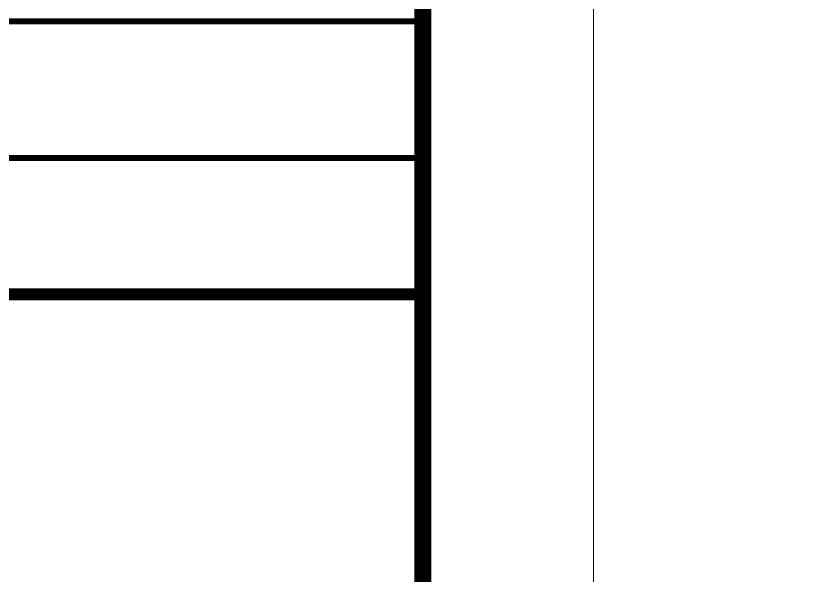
# Model space of a CAD drawing. Extents: x 3774419 to 4775970, y -926964 to 2266.
# Drawn here: x 4688481 to 4693095, y -683100 to -679820 of the extents above; entities that cross this region are included whole.
import ezdxf

# ---------------------------------------------------------------- set-up
doc = ezdxf.new("R2010")
doc.units = 0
doc.header["$LTSCALE"] = 1000
doc.header["$MEASUREMENT"] = 0
doc.layers.add('!!电气', color=1, linetype='CONTINUOUS')
doc.layers.add('图框', color=147, linetype='CONTINUOUS', lineweight=20)

# ---------------------------------------------------------------- blocks, each defined once
blk = doc.blocks.new('A$C1BA23030')
at = {"layer": '图框'}
for points, const_width in [([(0, 8400.3), (7000, 8400.3)], 35), ([(0, 7600.3), (7000, 7600.3)], 35), ([(0, 6800.3), (7000, 6800.3)], 70)]:
    blk.add_lwpolyline(points, dxfattribs=dict(at, const_width=const_width))

msp = doc.modelspace()

# ---------------------------------------------------------------- linework, layer by layer
at = {"layer": '图框'}
for points in [[(4607769.6, -629853.6), (4691869.6, -629853.6), (4691869.6, -689253.6), (4607769.6, -689253.6)], [(4691869.6, -629853.6), (4775969.6, -629853.6), (4775969.6, -689253.6), (4691869.6, -689253.6)]]:
    msp.add_lwpolyline(points, close=True, dxfattribs=at)
at = {"layer": '图框', "const_width": 100}
msp.add_lwpolyline([(4690869.6, -688253.6), (4690869.6, -630853.6), (4610269.6, -630853.6), (4610269.6, -688253.6)], close=True, dxfattribs=at)

# ---------------------------------------------------------------- block references
at = {"layer": '!!电气'}
msp.add_blockref('A$C1BA23030', (4683869.6, -688253.6), dxfattribs=at)

doc.saveas('drawing.dxf')
